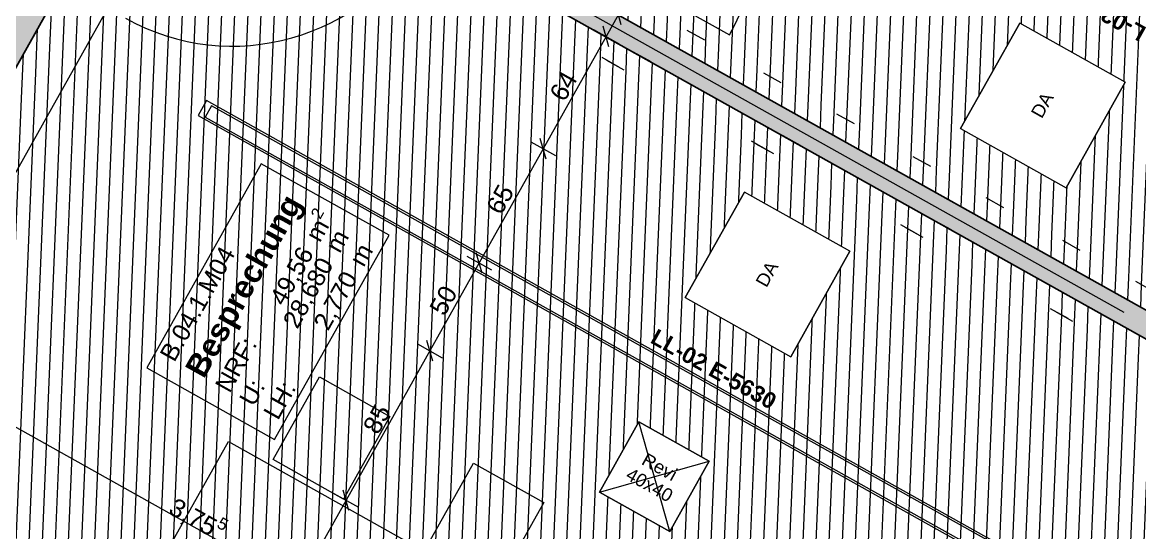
# Model space of a CAD drawing. Header units: metres. Extents: x -27.1 to 50.1, y 105.7 to 163.4.
# Drawn here: x -14.38 to -8.84, y 115.87 to 118.4 of the extents above; entities that cross this region are included whole.
import ezdxf

# ---------------------------------------------------------------- set-up
doc = ezdxf.new("R2010")
doc.units = ezdxf.units.M
doc.header["$MEASUREMENT"] = 0
for name, pattern in [('Punktlinie_ eng', [0.00075, 0, -0.00075]), ('Strichlinie', [0.004, 0.003, -0.001]), ('Strichpunktlinie', [0.006703, 0.003528, -0.001764, 0, -0.001411]), ('Wipeout_Contour', [1, 0, -1])]:
    doc.linetypes.add(name, pattern=pattern)
for name, color, linetype in [('00  Raster', 7, 'Continuous'), ('20  Deckenspiegel + Einbauten', 7, 'Continuous'), ('20  Deckenspiegel + Einbauten_Schnittschraffur', 7, 'Continuous'), ('40  Bemaßung 1_ 50 Deckenspiegel', 7, 'Continuous'), ('50 NUF - Raumstempel MIETERAUSBAU', 7, 'Continuous'), ('Neubau_20  Decke Abhangdecke', 7, 'Continuous'), ('Neubau_20  Decke Abhangdecke_Deckschraffur', 7, 'Continuous'), ('Neubau_20  Deckenspiegel + Einbauten', 7, 'Continuous'), ('Neubau_20  Möbel', 7, 'Continuous'), ('Neubau_20 Wand Leichtbau MIETERAUSBAU', 7, 'Continuous'), ('Neubau_20 Wand Leichtbau MIETERAUSBAU_Schnittschraffur', 7, 'Continuous'), ('Neubau_20 Wand Leichtbau MIETERAUSBAU_Tür', 7, 'Continuous'), ('Neubau_50 NUF - Raumstempel MIETERAUSBAU', 7, 'Continuous')]:
    doc.layers.add(name, color=color, linetype=linetype)
doc.styles.add('ERSTELLTER_STIL_1', font='arial.ttf')
doc.styles.add('ERSTELLTER_STIL_2', font='arial.ttf')
pattern_1 = [(87.605446, (0, 0), (-0.06494324, 0.002715745), [])]

msp = doc.modelspace()

# ---------------------------------------------------------------- hatches: boundary and pattern name
at = {"layer": '20  Deckenspiegel + Einbauten_Schnittschraffur', "linetype": 'Continuous', "lineweight": 0, "true_color": 0xffffff}
h = msp.add_hatch(color=7, dxfattribs=at)
h.paths.add_polyline_path([(-9.7286, 117.8724), (-9.2052, 117.5791), (-8.9119, 118.1025), (-9.4354, 118.3958)])
h.paths.add_polyline_path([(-9.4258, 118.3618), (-8.946, 118.0929), (-9.2133, 117.6157), (-9.6931, 117.8846)], flags=0)
for points in [[(-9.6931, 117.8846), (-9.2133, 117.6157), (-8.946, 118.0929), (-9.4258, 118.3618)], [(-11.0589, 117.0458), (-10.5791, 116.777), (-10.3117, 117.2542), (-10.7915, 117.523)]]:
    msp.add_hatch(color=7, dxfattribs=at).paths.add_polyline_path(points)
h = msp.add_hatch(color=7, dxfattribs=at)
h.paths.add_polyline_path([(-11.0944, 117.0336), (-10.5709, 116.7404), (-10.2777, 117.2638), (-10.8011, 117.5571)])
h.paths.add_polyline_path([(-10.7915, 117.523), (-10.3117, 117.2542), (-10.5791, 116.777), (-11.0589, 117.0458)], flags=0)
at = {"layer": 'Neubau_20  Decke Abhangdecke_Deckschraffur', "linetype": 'Continuous', "lineweight": 18, "true_color": 0xffd5aa}
h = msp.add_hatch(dxfattribs=at)
h.set_pattern_fill('Mauerwerk_0001', color=41, style=0, pattern_type=2)
h.set_pattern_definition(pattern_1)
h.paths.add_polyline_path([(-8.507, 124.7815), (-11.9098, 118.7084), (-7.6128, 116.3019), (-7.5387, 116.4341), (-7.1636, 116.2239), (-4.7342, 120.5597), (-5.1093, 120.7699), (-4.8992, 121.145), (-4.524, 120.9348), (-3.786, 122.2521), (-8.4581, 124.8688)])
h.paths.add_polyline_path([(-7.6516, 116.4372), (-11.7737, 118.7468), (-8.4198, 124.7327), (-4.2977, 122.4231)], flags=0)
h = msp.add_hatch(dxfattribs=at)
h.set_pattern_fill('Mauerwerk_0001', color=41, style=0, pattern_type=2)
h.set_pattern_definition(pattern_1)
h.paths.add_polyline_path([(-8.4198, 124.7327), (-11.7737, 118.7468), (-7.6516, 116.4372), (-4.2977, 122.4231)])
h = msp.add_hatch(dxfattribs=at)
h.set_pattern_fill('Mauerwerk_0001', color=41, style=0, pattern_type=2)
h.set_pattern_definition(pattern_1)
h.paths.add_polyline_path([(-13.6503, 119.5403), (-16.7847, 113.9461), (-15.1708, 113.0418), (-10.896, 110.6467), (-10.4337, 110.3876), (-7.3738, 115.8488), (-7.7489, 116.059), (-7.6739, 116.1928), (-11.9709, 118.5994), (-12.0799, 118.6605)])
h.paths.add_polyline_path([(-10.8472, 110.7339), (-16.6486, 113.9845), (-13.6119, 119.4042), (-7.8105, 116.1537)], flags=0)
h = msp.add_hatch(dxfattribs=at)
h.set_pattern_fill('Mauerwerk_0001', color=41, style=0, pattern_type=2)
h.set_pattern_definition(pattern_1)
h.paths.add_polyline_path([(-16.6486, 113.9845), (-10.8472, 110.7339), (-7.8105, 116.1537), (-13.6119, 119.4042)])
at = {"layer": 'Neubau_20 Wand Leichtbau MIETERAUSBAU_Schnittschraffur', "linetype": 'Continuous', "lineweight": 18}
for points in [[(-16.7847, 113.9461), (-13.6503, 119.5404), (-13.6982, 119.7105), (-16.8938, 114.0072)], [(-11.9098, 118.7084), (-11.9709, 118.5994), (-7.6608, 116.1855), (-7.6303, 116.24), (-7.5997, 116.2946)]]:
    msp.add_hatch(color=9, dxfattribs=at).paths.add_polyline_path(points)

# ---------------------------------------------------------------- linework, layer by layer
at = {"layer": '20  Deckenspiegel + Einbauten', "color": 7, "linetype": 'Continuous', "lineweight": 13, "ltscale": 1000, "flags": 128}
for points in [[(-9.7286, 117.8724), (-9.4354, 118.3958), (-8.9119, 118.1025), (-9.2052, 117.5791)], [(-9.4258, 118.3618), (-9.6931, 117.8846), (-9.2133, 117.6157), (-8.946, 118.0929)], [(-11.0944, 117.0336), (-10.8011, 117.5571), (-10.2777, 117.2638), (-10.5709, 116.7404)], [(-10.7915, 117.523), (-11.0589, 117.0458), (-10.5791, 116.777), (-10.3117, 117.2542)]]:
    msp.add_lwpolyline(points, close=True, dxfattribs=at)
at = {"layer": '40  Bemaßung 1_ 50 Deckenspiegel', "color": 7, "linetype": 'Continuous', "lineweight": 13, "ltscale": 1000}
for p, q in [((-16.5634, 113.8221), (-8.1731, 128.7968)), ((-11.4119, 118.387), (-11.4406, 118.4891)), ((-11.4262, 118.438), (-11.4873, 118.329)), ((-11.5487, 118.3634), (-11.426, 118.2946)), ((-11.473, 118.2779), (-11.5017, 118.38)), ((-11.4873, 118.329), (-11.7992, 117.7724)), ((-11.8605, 117.8068), (-11.7379, 117.7381)), ((-11.7848, 117.7214), (-11.8136, 117.8235)), ((-11.7992, 117.7724), (-12.1169, 117.2054)), ((-12.1783, 117.2397), (-12.0556, 117.171)), ((-12.1025, 117.1543), (-12.1313, 117.2564)), ((-12.1169, 117.2054), (-12.3613, 116.7692)), ((-15.1759, 116.8175), (-11.9, 114.982)), ((-12.4227, 116.8035), (-12.3, 116.7348)), ((-12.3469, 116.7181), (-12.3757, 116.8202)), ((-12.3613, 116.7692), (-12.7768, 116.0276)), ((-12.8381, 116.062), (-12.7155, 115.9933)), ((-12.7624, 115.9766), (-12.7912, 116.0787)), ((-12.7768, 116.0276), (-13.1724, 115.3215))]:
    msp.add_line(p, q, dxfattribs=at)
at = {"layer": 'Neubau_20  Decke Abhangdecke', "color": 7, "linetype": 'Punktlinie_ eng', "lineweight": 13, "ltscale": 1000, "flags": 128}
for points in [[(-8.507, 124.7815), (-11.9098, 118.7084), (-7.6128, 116.3019), (-7.5387, 116.4341), (-7.1636, 116.2239), (-4.7342, 120.5597), (-5.1093, 120.7699), (-4.8992, 121.145), (-4.524, 120.9348), (-3.786, 122.2521), (-8.4581, 124.8688)], [(-7.6516, 116.4372), (-11.7737, 118.7468), (-8.4198, 124.7327), (-4.2977, 122.4231)], [(-8.4198, 124.7327), (-11.7737, 118.7468), (-7.6516, 116.4372), (-4.2977, 122.4231)], [(-13.6503, 119.5403), (-16.7847, 113.9461), (-15.1708, 113.0418), (-10.896, 110.6467), (-10.4337, 110.3876), (-7.3738, 115.8488), (-7.7489, 116.059), (-7.6739, 116.1928), (-11.9709, 118.5994), (-12.0799, 118.6605)], [(-16.6486, 113.9845), (-10.8472, 110.7339), (-7.8105, 116.1537), (-13.6119, 119.4042)], [(-10.8472, 110.7339), (-16.6486, 113.9845), (-13.6119, 119.4042), (-7.8105, 116.1537)]]:
    msp.add_lwpolyline(points, close=True, dxfattribs=at)
at = {"layer": 'Neubau_20  Deckenspiegel + Einbauten', "color": 7, "linetype": 'Continuous', "lineweight": 18, "ltscale": 1000, "flags": 128}
for points in [[(-13.5108, 117.9377), (-8.5382, 115.1515), (-8.4966, 115.2256), (-13.4693, 118.0118)], [(-13.4752, 117.9297), (-8.5636, 115.1778), (-8.5323, 115.2336), (-13.4439, 117.9856)]]:
    msp.add_lwpolyline(points, close=True, dxfattribs=at)
at = {"layer": 'Neubau_20  Möbel', "color": 9, "linetype": 'Continuous', "lineweight": 18, "ltscale": 1000, "flags": 128}
for points in [[(-12.7897, 116.0341), (-13.1386, 116.2297), (-12.9088, 116.6397), (-12.5598, 116.4441)], [(-14.045, 115.0984), (-13.3604, 116.3196), (-10.3074, 114.6082), (-10.9919, 113.387)], [(-12.0264, 115.6062), (-12.3753, 115.8018), (-12.1455, 116.2118), (-11.7966, 116.0162)]]:
    msp.add_lwpolyline(points, close=True, dxfattribs=at)
at = {"layer": 'Neubau_20 Wand Leichtbau MIETERAUSBAU', "color": 7, "linetype": 'Continuous', "lineweight": 25, "ltscale": 1000, "flags": 128}
for points in [[(-16.7847, 113.9461), (-13.6503, 119.5404)], [(-7.5997, 116.2946), (-11.9098, 118.7084)], [(-11.9709, 118.5994), (-7.6608, 116.1855)]]:
    msp.add_lwpolyline(points, dxfattribs=at)
at = {"layer": 'Neubau_20 Wand Leichtbau MIETERAUSBAU_Tür', "color": 7, "linetype": 'Continuous', "lineweight": 18, "ltscale": 1000}
msp.add_line((-11.8206, 118.8676), (-10.874, 118.3373), dxfattribs=at)
at = {"layer": 'Neubau_20 Wand Leichtbau MIETERAUSBAU_Tür', "color": 7, "linetype": 'Continuous', "lineweight": 13, "ltscale": 1000}
for centre, start, end in [((-11.8206, 118.8676), 330.738, 60.738), ((-13.3406, 119.3668), 240.7372, 330.7372)]:
    msp.add_arc(centre, 1.085, start, end, dxfattribs=at)
at = {"layer": 'Neubau_50 NUF - Raumstempel MIETERAUSBAU', "color": 7, "linetype": 'Continuous', "lineweight": 13, "ltscale": 1000}
for p, q in [((-13.1979, 117.6983), (-13.766, 116.6845)), ((-12.5639, 117.3431), (-13.1979, 117.6983)), ((-13.1319, 116.3292), (-12.5639, 117.3431)), ((-13.766, 116.6845), (-13.1319, 116.3292))]:
    msp.add_line(p, q, dxfattribs=at)

# ---------------------------------------------------------------- texts
at = {"layer": '20  Deckenspiegel + Einbauten', "color": 7, "linetype": 'Continuous', "lineweight": 13, "insert": (-9.0819, 118.4366), "char_height": 0.08, "attachment_point": 2, "rotation": 150.7271, "style": 'ERSTELLTER_STIL_2'}
msp.add_mtext('\\A1;{\\pqc;\\fArial|b1|i0|c0|p38;LL-02 E-40\\fArial|b1|i0|c0|p38;84}', dxfattribs=at)
at = {"layer": '20  Deckenspiegel + Einbauten', "color": 7, "linetype": 'Continuous', "lineweight": 18, "insert": (-10.933, 116.7139), "char_height": 0.08, "attachment_point": 2, "rotation": 330.738, "style": 'ERSTELLTER_STIL_2'}
msp.add_mtext('\\A1;{\\pqc;\\fArial|b1|i0|c0|p38;L\\fArial|b1|i0|c0|p38;L-02 E-5630}', dxfattribs=at)
at = {"layer": '40  Bemaßung 1_ 50 Deckenspiegel', "color": 7, "linetype": 'Continuous', "lineweight": 13, "char_height": 0.09, "width": 0.136595, "attachment_point": 7, "rotation": 60.738, "style": 'ERSTELLTER_STIL_1'}
for s, insert in [('\\A1;{\\pql;\\fArial|b0|i0|c0|p38;64}', (-11.6924, 117.9999)), ('\\A1;{\\pql;\\fArial|b0|i0|c0|p38;65}', (-12.0071, 117.4381)), ('\\A1;{\\pql;\\fArial|b0|i0|c0|p38;50}', (-12.2882, 116.9365)), ('\\A1;{\\pql;\\fArial|b0|i0|c0|p38;85}', (-12.6181, 116.3476))]:
    msp.add_mtext(s, dxfattribs=dict(at, insert=insert))
at = {"layer": '40  Bemaßung 1_ 50 Deckenspiegel', "color": 7, "linetype": 'Continuous', "lineweight": 13, "insert": (-13.6769, 115.9428), "char_height": 0.09, "attachment_point": 7, "rotation": 330.738, "style": 'ERSTELLTER_STIL_1'}
msp.add_mtext('\\A1;{\\pql;\\fArial|b0|i0|c0|p38;3,75\\fArial|b0|i0|c0|p38;\\A1{\\H.66x;\\S5^  ;}}', dxfattribs=at)
at = {"layer": '50 NUF - Raumstempel MIETERAUSBAU', "color": 7, "linetype": 'Continuous', "lineweight": 18, "attachment_point": 1, "rotation": 60.738}
for s, insert, char_height, style in [('\\A1;{\\pqj;\\pt0;\\fArial|b1|i0|c0|p38;Besprechung}', (-13.5804, 116.6818), 0.1125, 'ERSTELLTER_STIL_2'), ('\\A1;{\\pql;\\pt0,0.1;\\fArial|b0|i0|c0|p38;49,56\\fArial|b0|i0|c0|p38;\\A1{\\H.66x;\\S^  ;}\\fArial|b0|i0|c0|p38; m\\fArial|b0|i0|c0|p38;\\A1{\\H.66x;\\S2^  ;}}', (-13.1825, 117.042), 0.0875, 'ERSTELLTER_STIL_1'), ('\\A1;{\\pql;\\pt0,0.1;\\fArial|b0|i0|c0|p38;28,680\\fArial|b0|i0|c0|p38;\\A1{\\H.66x;\\S^  ;}\\fArial|b0|i0|c0|p38; m\\fArial|b0|i0|c0|p38;\\A1{\\H.66x;\\S^  ;}}', (-13.0952, 116.9165), 0.0875, 'ERSTELLTER_STIL_1'), ('\\A1;{\\pql;\\pt0;\\fArial|b0|i0|c0|p38;B.04.1.M04}', (-13.7053, 116.7518), 0.0875, 'ERSTELLTER_STIL_1'), ('\\A1;{\\pql;\\pt0,0.1;\\fArial|b0|i0|c0|p38;2,770\\fArial|b0|i0|c0|p38;\\A1{\\H.66x;\\S^  ;}\\fArial|b0|i0|c0|p38; m\\fArial|b0|i0|c0|p38;\\A1{\\H.66x;\\S^  ;}}', (-12.9428, 116.9072), 0.0875, 'ERSTELLTER_STIL_1'), ('\\A1;{\\pqj;\\pt0;\\fArial|b0|i0|c0|p38;NRF: }', (-13.4311, 116.5982), 0.0875, 'ERSTELLTER_STIL_1'), ('\\A1;{\\pqj;\\pt0;\\fArial|b0|i0|c0|p38;U: }', (-13.3112, 116.531), 0.0875, 'ERSTELLTER_STIL_1'), ('\\A1;{\\pqj;\\pt0;\\fArial|b0|i0|c0|p38;LH: }', (-13.1912, 116.4637), 0.0875, 'ERSTELLTER_STIL_1')]:
    msp.add_mtext(s, dxfattribs=dict(at, insert=insert, char_height=char_height, style=style))

# ---------------------------------------------------------------- next in the draw order: wipeouts: each hides what was drawn before it
at = {"color": 254, "linetype": 'Wipeout_Contour', "lineweight": 0, "ltscale": 473.424387}
msp.add_wipeout([(-9.2052, 117.5791), (-8.9119, 118.1025), (-9.4354, 118.3958), (-9.7286, 117.8724)], dxfattribs=at).dxf.layer = '20  Deckenspiegel + Einbauten'
at = {"color": 254, "linetype": 'Wipeout_Contour', "lineweight": 0, "ltscale": 470.544809}
msp.add_wipeout([(-10.5709, 116.7404), (-10.2777, 117.2638), (-10.8011, 117.5571), (-11.0944, 117.0336)], dxfattribs=at).dxf.layer = '20  Deckenspiegel + Einbauten'
at = {"color": 254, "linetype": 'Wipeout_Contour', "lineweight": 0, "ltscale": 466.758889}
msp.add_wipeout([(-11.5204, 116.0687), (-11.1714, 115.8732), (-10.9759, 116.2222), (-11.3249, 116.4177)], dxfattribs=at).dxf.layer = '20  Deckenspiegel + Einbauten'

# ---------------------------------------------------------------- next in the draw order: linework, layer by layer
at = {"layer": '00  Raster', "color": 5, "linetype": 'Strichpunktlinie', "lineweight": 13, "ltscale": 1000}
msp.add_line((-2.9829, 113.635), (-22.5923, 124.6222), dxfattribs=at)
at = {"layer": '20  Deckenspiegel + Einbauten', "color": 7, "linetype": 'Continuous', "lineweight": 13, "ltscale": 1000}
for p, q in [((-11.5204, 116.0687), (-11.3249, 116.4177)), ((-11.3249, 116.4177), (-10.9759, 116.2222)), ((-10.9759, 116.2222), (-11.1714, 115.8732)), ((-11.1714, 115.8732), (-11.5204, 116.0687))]:
    msp.add_line(p, q, dxfattribs=at)
at = {"layer": '20  Deckenspiegel + Einbauten', "color": 7, "linetype": 'Strichlinie', "lineweight": 13, "ltscale": 1000}
for p, q in [((-11.1714, 115.8732), (-11.3249, 116.4177)), ((-11.5204, 116.0687), (-10.9759, 116.2222))]:
    msp.add_line(p, q, dxfattribs=at)
at = {"layer": '20  Deckenspiegel + Einbauten', "color": 7, "linetype": 'Continuous', "lineweight": 13, "ltscale": 1000, "flags": 128}
for points in [[(-9.2052, 117.5791), (-8.9119, 118.1025), (-9.4354, 118.3958), (-9.7286, 117.8724)], [(-10.5709, 116.7404), (-10.2777, 117.2638), (-10.8011, 117.5571), (-11.0944, 117.0336)]]:
    msp.add_lwpolyline(points, close=True, dxfattribs=at)
at = {"layer": '20  Deckenspiegel + Einbauten', "color": 7, "linetype": 'Continuous', "lineweight": 18, "ltscale": 1000, "flags": 128}
msp.add_lwpolyline([(-11.5204, 116.0687), (-11.1714, 115.8732), (-10.9759, 116.2222), (-11.3249, 116.4177)], close=True, dxfattribs=at)

# ---------------------------------------------------------------- next in the draw order: texts
at = {"layer": '20  Deckenspiegel + Einbauten', "color": 7, "linetype": 'Continuous', "lineweight": 13, "char_height": 0.065, "attachment_point": 2, "rotation": 60.738, "style": 'ERSTELLTER_STIL_1'}
for insert in [(-9.3519, 118.0052), (-10.7176, 117.1664)]:
    msp.add_mtext('\\A1;{\\pqc;\\fArial|b0|i0|c0|p38;DA}', dxfattribs=dict(at, insert=insert))
at = {"layer": '20  Deckenspiegel + Einbauten', "color": 7, "linetype": 'Continuous', "lineweight": 13, "insert": (-11.2055, 116.2216), "char_height": 0.065, "attachment_point": 2, "rotation": 330.738, "line_spacing_factor": 0.940294, "style": 'ERSTELLTER_STIL_1'}
msp.add_mtext('\\A1;{\\pqc;\\fArial|b0|i0|c0|p38;Revi\\P\\pqc;\\fArial|b0|i0|c0|p38;40x40}', dxfattribs=at)

doc.saveas('drawing.dxf')
